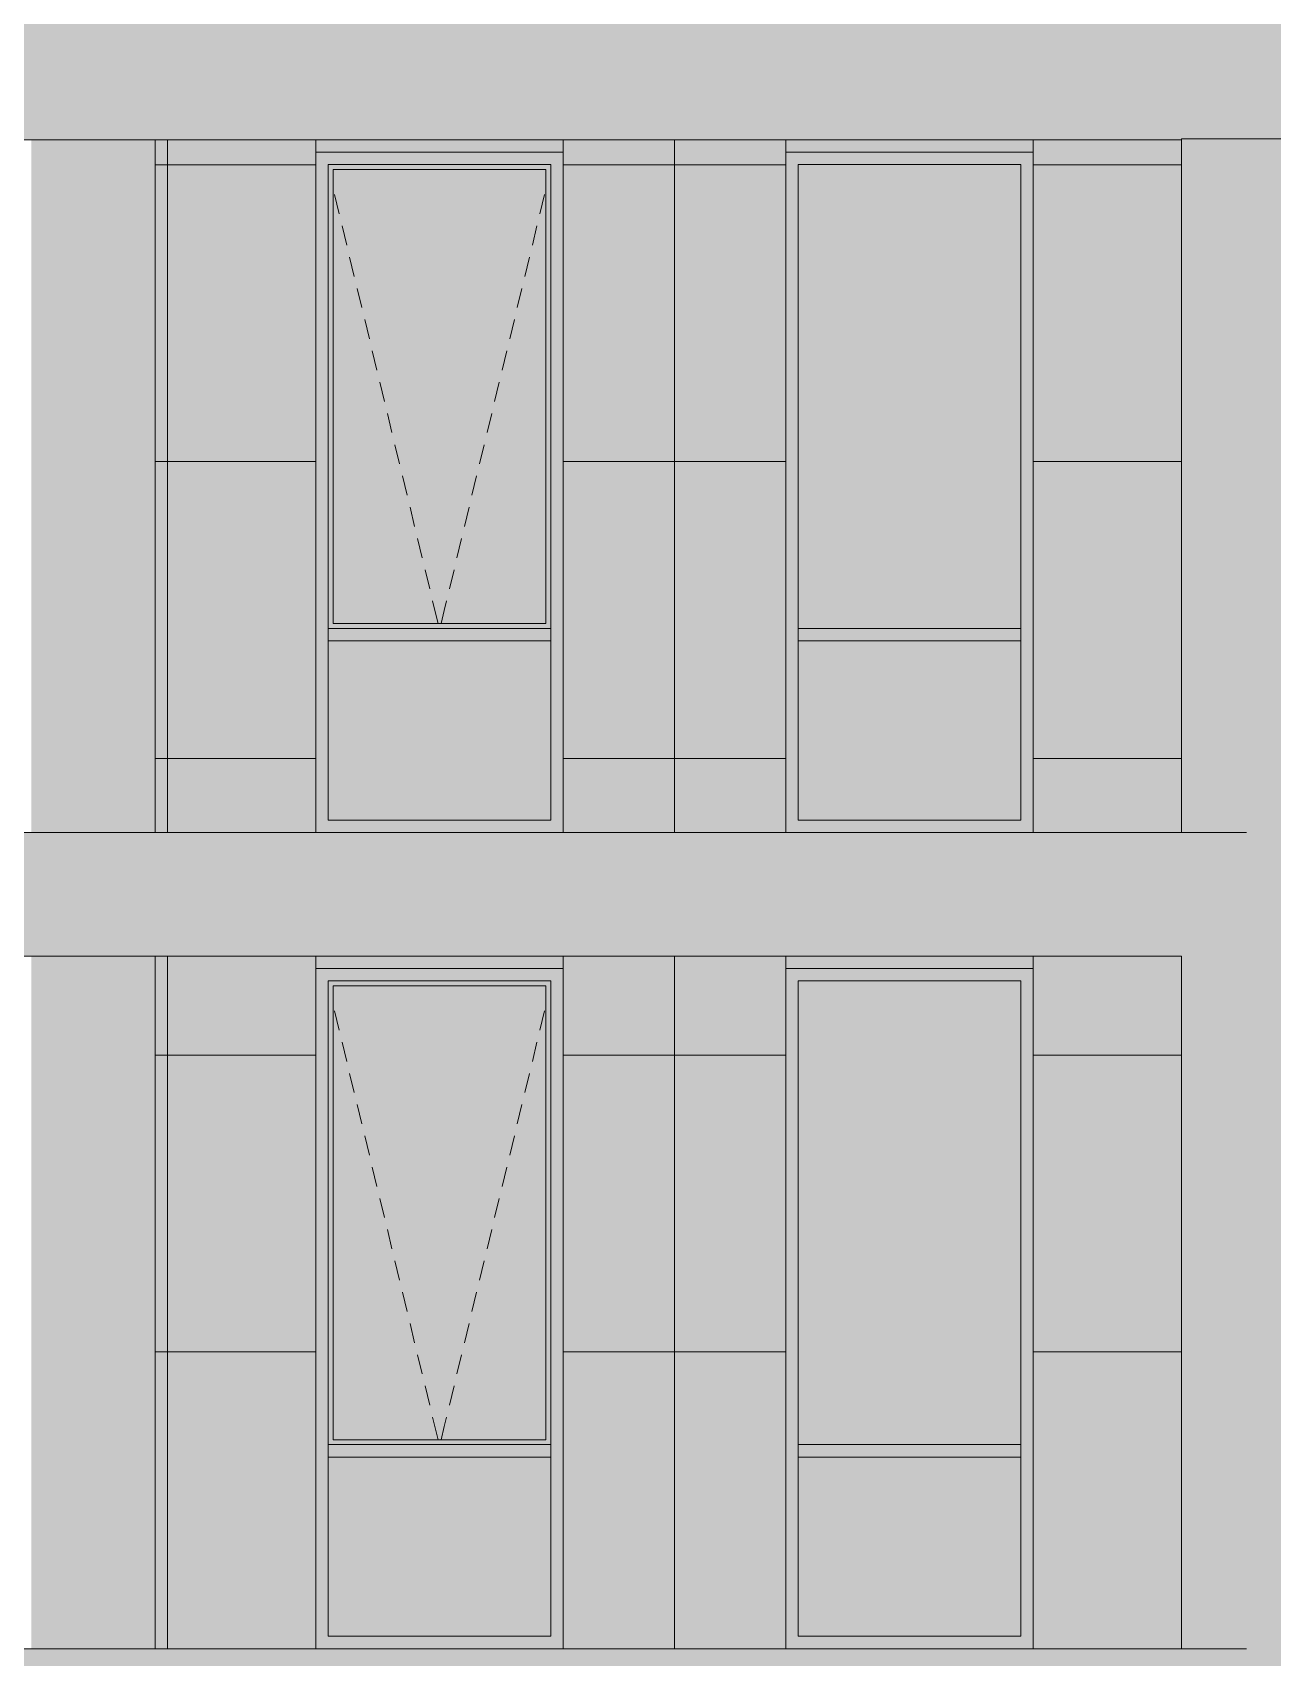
# Model space of a CAD drawing. Header units: millimetres. Extents: x 1499747 to 4341325, y -28481 to 441852.
# Drawn here: x 4146317 to 4151331, y 393793 to 400362 of the extents above; entities that cross this region are included whole.
import ezdxf

# ---------------------------------------------------------------- set-up
doc = ezdxf.new("R2010")
doc.units = ezdxf.units.MM
doc.header["$MEASUREMENT"] = 0
doc.layers.add('Чертеж и Рисунок', color=7, linetype='Continuous')

msp = doc.modelspace()

# ---------------------------------------------------------------- hatches: boundary and pattern name
at = {"layer": 'Чертеж и Рисунок', "linetype": 'Continuous', "lineweight": 0, "true_color": 0xbc9a89}
for points in [[(4150962.7, 407478.5), (4150962.7, 399933), (4151462.7, 399933), (4151462.7, 407478.5)], [(4136962.7, 399933), (4136962.7, 399928.4), (4150962.7, 399928.4), (4150962.7, 400428.4), (4137462.7, 400428.4), (4137462.7, 399933)]]:
    msp.add_hatch(color=33, dxfattribs=at).paths.add_polyline_path(points)
at = {"layer": 'Чертеж и Рисунок', "linetype": 'Continuous', "lineweight": 0, "true_color": 0xffffff}
for points in [[(4146312.8, 397128.4), (4146812.8, 397128.4), (4146812.8, 399928.4), (4146312.8, 399928.4)], [(4146812.8, 399928.4), (4146812.8, 397128.4), (4147462.8, 397128.4), (4147462.8, 399878.4), (4148462.8, 399878.4), (4148462.8, 397128.4), (4149362.7, 397128.4), (4149362.7, 399878.4), (4150362.7, 399878.4), (4150362.7, 397128.4), (4150962.7, 397128.4), (4150962.7, 399928.4)], [(4150962.7, 399933), (4150962.7, 373528.4), (4151462.7, 373528.4), (4151462.7, 399933)], [(4136962.7, 397128.4), (4136962.7, 396628.4), (4150962.7, 396628.4), (4150962.7, 397128.4)], [(4146312.8, 393828.4), (4146812.8, 393828.4), (4146812.8, 396628.4), (4146312.8, 396628.4)], [(4146812.8, 396628.4), (4146812.8, 393828.4), (4147462.8, 393828.4), (4147462.8, 396578.4), (4148462.8, 396578.4), (4148462.8, 393828.4), (4149362.7, 393828.4), (4149362.7, 396578.4), (4150362.7, 396578.4), (4150362.7, 393828.4), (4150962.7, 393828.4), (4150962.7, 396628.4)], [(4136962.7, 393828.4), (4136962.7, 393328.4), (4150962.7, 393328.4), (4150962.7, 393828.4)]]:
    msp.add_hatch(color=7, dxfattribs=at).paths.add_polyline_path(points)
at = {"layer": 'Чертеж и Рисунок', "linetype": 'Continuous', "lineweight": 0, "true_color": 0x2e2e2e}
for points in [[(4147462.8, 399528.4), (4147512.8, 399528.4), (4147512.8, 399828.4), (4147462.8, 399878.4)], [(4147962.8, 399878.4), (4147462.8, 399878.4), (4147512.8, 399828.4), (4147962.8, 399828.4)], [(4147962.8, 399878.4), (4147962.8, 399828.4), (4148412.8, 399828.4), (4148462.8, 399878.4)], [(4148462.8, 399528.4), (4148462.8, 399878.4), (4148412.8, 399828.4), (4148412.8, 399528.4)], [(4149862.7, 399878.4), (4149362.7, 399878.4), (4149412.7, 399828.4), (4149862.7, 399828.4)], [(4149362.7, 399528.4), (4149412.7, 399528.4), (4149412.7, 399828.4), (4149362.7, 399878.4)], [(4149862.7, 399878.4), (4149862.7, 399828.4), (4150312.7, 399828.4), (4150362.7, 399878.4)], [(4150362.7, 399528.4), (4150362.7, 399878.4), (4150312.7, 399828.4), (4150312.7, 399528.4)], [(4147462.8, 398128.4), (4147512.8, 398128.4), (4147512.8, 399528.4), (4147462.8, 399528.4)], [(4148462.8, 398128.4), (4148462.8, 399528.4), (4148412.8, 399528.4), (4148412.8, 398128.4)], [(4149362.7, 398128.4), (4149412.7, 398128.4), (4149412.7, 399528.4), (4149362.7, 399528.4)], [(4150362.7, 398128.4), (4150362.7, 399528.4), (4150312.7, 399528.4), (4150312.7, 398128.4)], [(4147462.8, 397928.4), (4147512.8, 397928.4), (4147512.8, 398128.4), (4147462.8, 398128.4)], [(4148462.8, 397928.4), (4148462.8, 398128.4), (4148412.8, 398128.4), (4148412.8, 397928.4)], [(4149362.7, 397928.4), (4149412.7, 397928.4), (4149412.7, 398128.4), (4149362.7, 398128.4)], [(4150362.7, 397928.4), (4150362.7, 398128.4), (4150312.7, 398128.4), (4150312.7, 397928.4)], [(4147462.8, 397928.4), (4147462.8, 397128.4), (4147512.8, 397178.4), (4147512.8, 397928.4)], [(4147512.8, 397953.4), (4147512.8, 397903.4), (4147962.8, 397903.4), (4147962.8, 397953.4)], [(4147962.8, 397953.4), (4147962.8, 397903.4), (4148412.8, 397903.4), (4148412.8, 397953.4)], [(4148462.8, 397928.4), (4148412.8, 397928.4), (4148412.8, 397178.4), (4148462.8, 397128.4)], [(4149362.7, 397928.4), (4149362.7, 397128.4), (4149412.7, 397178.4), (4149412.7, 397928.4)], [(4149412.7, 397903.4), (4149862.7, 397903.4), (4149862.7, 397953.4), (4149412.7, 397953.4)], [(4149862.7, 397953.4), (4149862.7, 397903.4), (4150312.7, 397903.4), (4150312.7, 397953.4)], [(4150362.7, 397928.4), (4150312.7, 397928.4), (4150312.7, 397178.4), (4150362.7, 397128.4)], [(4147462.8, 397128.4), (4147962.8, 397128.4), (4147962.8, 397178.4), (4147512.8, 397178.4)], [(4147962.8, 397128.4), (4148462.8, 397128.4), (4148412.8, 397178.4), (4147962.8, 397178.4)], [(4149862.7, 397128.4), (4149862.7, 397178.4), (4149412.7, 397178.4), (4149362.7, 397128.4)], [(4149862.7, 397128.4), (4150362.7, 397128.4), (4150312.7, 397178.4), (4149862.7, 397178.4)], [(4147462.8, 396228.4), (4147512.8, 396228.4), (4147512.8, 396528.4), (4147462.8, 396578.4)], [(4147962.8, 396578.4), (4147462.8, 396578.4), (4147512.8, 396528.4), (4147962.8, 396528.4)], [(4147962.8, 396578.4), (4147962.8, 396528.4), (4148412.8, 396528.4), (4148462.8, 396578.4)], [(4148462.8, 396228.4), (4148462.8, 396578.4), (4148412.8, 396528.4), (4148412.8, 396228.4)], [(4149862.7, 396578.4), (4149362.7, 396578.4), (4149412.7, 396528.4), (4149862.7, 396528.4)], [(4149362.7, 396228.4), (4149412.7, 396228.4), (4149412.7, 396528.4), (4149362.7, 396578.4)], [(4149862.7, 396578.4), (4149862.7, 396528.4), (4150312.7, 396528.4), (4150362.7, 396578.4)], [(4150362.7, 396228.4), (4150362.7, 396578.4), (4150312.7, 396528.4), (4150312.7, 396228.4)], [(4147462.8, 394828.4), (4147512.8, 394828.4), (4147512.8, 396228.4), (4147462.8, 396228.4)], [(4148462.8, 394828.4), (4148462.8, 396228.4), (4148412.8, 396228.4), (4148412.8, 394828.4)], [(4149362.7, 394828.4), (4149412.7, 394828.4), (4149412.7, 396228.4), (4149362.7, 396228.4)], [(4150362.7, 394828.4), (4150362.7, 396228.4), (4150312.7, 396228.4), (4150312.7, 394828.4)], [(4147462.8, 394628.4), (4147512.8, 394628.4), (4147512.8, 394828.4), (4147462.8, 394828.4)], [(4148462.8, 394628.4), (4148462.8, 394828.4), (4148412.8, 394828.4), (4148412.8, 394628.4)], [(4149362.7, 394628.4), (4149412.7, 394628.4), (4149412.7, 394828.4), (4149362.7, 394828.4)], [(4150362.7, 394628.4), (4150362.7, 394828.4), (4150312.7, 394828.4), (4150312.7, 394628.4)], [(4147512.8, 394603.4), (4147962.8, 394603.4), (4147962.8, 394653.4), (4147512.8, 394653.4)], [(4147962.8, 394653.4), (4147962.8, 394603.4), (4148412.8, 394603.4), (4148412.8, 394653.4)], [(4149412.7, 394603.4), (4149862.7, 394603.4), (4149862.7, 394653.4), (4149412.7, 394653.4)], [(4149862.7, 394653.4), (4149862.7, 394603.4), (4150312.7, 394603.4), (4150312.7, 394653.4)], [(4147462.8, 394628.4), (4147462.8, 393828.4), (4147512.8, 393878.4), (4147512.8, 394628.4)], [(4148462.8, 394628.4), (4148412.8, 394628.4), (4148412.8, 393878.4), (4148462.8, 393828.4)], [(4149362.7, 394628.4), (4149362.7, 393828.4), (4149412.7, 393878.4), (4149412.7, 394628.4)], [(4150362.7, 394628.4), (4150312.7, 394628.4), (4150312.7, 393878.4), (4150362.7, 393828.4)], [(4147462.8, 393828.4), (4147962.8, 393828.4), (4147962.8, 393878.4), (4147512.8, 393878.4)], [(4147962.8, 393828.4), (4148462.8, 393828.4), (4148412.8, 393878.4), (4147962.8, 393878.4)], [(4149862.7, 393828.4), (4149862.7, 393878.4), (4149412.7, 393878.4), (4149362.7, 393828.4)], [(4149862.7, 393828.4), (4150362.7, 393828.4), (4150312.7, 393878.4), (4149862.7, 393878.4)]]:
    msp.add_hatch(color=250, dxfattribs=at).paths.add_polyline_path(points)
at = {"layer": 'Чертеж и Рисунок', "linetype": 'Continuous', "lineweight": 0, "true_color": 0xf7fdff}
for points in [[(4147512.8, 399828.4), (4147512.8, 397953.4), (4147532.8, 397973.4), (4147532.8, 399808.4)], [(4148412.8, 399828.4), (4147512.8, 399828.4), (4147532.8, 399808.4), (4148392.8, 399808.4)], [(4148412.8, 397953.4), (4148412.8, 399828.4), (4148392.8, 399808.4), (4148392.8, 397973.4)], [(4147512.8, 397953.4), (4148412.8, 397953.4), (4148392.8, 397973.4), (4147532.8, 397973.4)], [(4147512.8, 396528.4), (4147512.8, 394653.4), (4147532.8, 394673.4), (4147532.8, 396508.4)], [(4148412.8, 396528.4), (4147512.8, 396528.4), (4147532.8, 396508.4), (4148392.8, 396508.4)], [(4148412.8, 394653.4), (4148412.8, 396528.4), (4148392.8, 396508.4), (4148392.8, 394673.4)], [(4147512.8, 394653.4), (4148412.8, 394653.4), (4148392.8, 394673.4), (4147532.8, 394673.4)]]:
    msp.add_hatch(color=7, dxfattribs=at).paths.add_polyline_path(points)
at = {"layer": 'Чертеж и Рисунок', "linetype": 'Continuous', "lineweight": 0, "true_color": 0x84adf9}
for points in [[(4149412.7, 397953.4), (4150312.7, 397953.4), (4150312.7, 398128.4), (4150312.7, 399828.4), (4149412.7, 399828.4)], [(4147532.8, 399808.4), (4147532.8, 397973.4), (4148392.8, 397973.4), (4148392.8, 399808.4)], [(4147512.8, 397903.4), (4147512.8, 397178.4), (4148412.8, 397178.4), (4148412.8, 397903.4)], [(4149412.7, 397903.4), (4149412.7, 397178.4), (4150312.7, 397178.4), (4150312.7, 397903.4)], [(4147532.8, 394673.4), (4148392.8, 394673.4), (4148392.8, 396508.4), (4147532.8, 396508.4)], [(4149412.7, 394653.4), (4150312.7, 394653.4), (4150312.7, 396228.4), (4150312.7, 396528.4), (4149412.7, 396528.4)], [(4147512.8, 393878.4), (4148412.8, 393878.4), (4148412.8, 394603.4), (4147512.8, 394603.4)], [(4149412.7, 394603.4), (4149412.7, 393878.4), (4150312.7, 393878.4), (4150312.7, 394603.4)]]:
    msp.add_hatch(color=161, dxfattribs=at).paths.add_polyline_path(points)

# ---------------------------------------------------------------- linework, layer by layer
at = {"layer": 'Чертеж и Рисунок', "color": 7, "linetype": 'Continuous', "lineweight": 5}
for points in [[(4136962.7, 399928.4), (4150962.7, 399928.4)], [(4146812.8, 397128.4), (4146812.8, 399928.4)], [(4150962.7, 399928.4), (4150962.7, 399933)], [(4150962.7, 399933), (4151462.7, 399933)], [(4150962.7, 399928.4), (4150962.7, 399933)], [(4150962.7, 397128.4), (4150962.7, 399928.4)], [(4147462.8, 397128.4), (4147462.8, 399878.4)], [(4147462.8, 399878.4), (4148462.8, 399878.4)], [(4147512.8, 399528.4), (4147512.8, 399828.4)], [(4147512.8, 399828.4), (4147962.8, 399828.4)], [(4147962.8, 399828.4), (4148412.8, 399828.4)], [(4148412.8, 399528.4), (4148412.8, 399828.4)], [(4149362.7, 399878.4), (4150362.7, 399878.4)], [(4149412.7, 399828.4), (4149862.7, 399828.4)], [(4149412.7, 399528.4), (4149412.7, 399828.4)], [(4149862.7, 399828.4), (4150312.7, 399828.4)], [(4150312.7, 399528.4), (4150312.7, 399828.4)], [(4150362.7, 399878.4), (4150362.7, 397128.4)], [(4147532.8, 399808.4), (4147532.8, 397973.4)], [(4148392.8, 399808.4), (4147532.8, 399808.4)], [(4148392.8, 397973.4), (4148392.8, 399808.4)], [(4147512.8, 398128.4), (4147512.8, 399528.4)], [(4148412.8, 398128.4), (4148412.8, 399528.4)], [(4149412.7, 398128.4), (4149412.7, 399528.4)], [(4150312.7, 398128.4), (4150312.7, 399528.4)], [(4147512.8, 397953.4), (4147512.8, 398128.4)], [(4148412.8, 397953.4), (4148412.8, 398128.4)], [(4149412.7, 397953.4), (4149412.7, 398128.4)], [(4150312.7, 397953.4), (4150312.7, 398128.4)], [(4147512.8, 397928.4), (4147512.8, 397953.4)], [(4147962.8, 397953.4), (4147512.8, 397953.4)], [(4147512.8, 397903.4), (4147512.8, 397928.4)], [(4147532.8, 397973.4), (4148392.8, 397973.4)], [(4148412.8, 397953.4), (4147962.8, 397953.4)], [(4148412.8, 397928.4), (4148412.8, 397953.4)], [(4148412.8, 397903.4), (4148412.8, 397928.4)], [(4149862.7, 397953.4), (4149412.7, 397953.4)], [(4149412.7, 397928.4), (4149412.7, 397953.4)], [(4149412.7, 397903.4), (4149412.7, 397928.4)], [(4150312.7, 397953.4), (4149862.7, 397953.4)], [(4150312.7, 397928.4), (4150312.7, 397953.4)], [(4150312.7, 397903.4), (4150312.7, 397928.4)], [(4147512.8, 397178.4), (4147512.8, 397903.4)], [(4147962.8, 397903.4), (4147512.8, 397903.4)], [(4148412.8, 397903.4), (4147962.8, 397903.4)], [(4148412.8, 397178.4), (4148412.8, 397903.4)], [(4149862.7, 397903.4), (4149412.7, 397903.4)], [(4149412.7, 397178.4), (4149412.7, 397903.4)], [(4150312.7, 397903.4), (4149862.7, 397903.4)], [(4150312.7, 397178.4), (4150312.7, 397903.4)], [(4147962.8, 397178.4), (4147512.8, 397178.4)], [(4148412.8, 397178.4), (4147962.8, 397178.4)], [(4149862.7, 397178.4), (4149412.7, 397178.4)], [(4150312.7, 397178.4), (4149862.7, 397178.4)], [(4136962.7, 397128.4), (4150962.7, 397128.4)], [(4136962.7, 396628.4), (4150962.7, 396628.4)], [(4146812.8, 393828.4), (4146812.8, 396628.4)], [(4150962.7, 393828.4), (4150962.7, 396628.4)], [(4147462.8, 393828.4), (4147462.8, 396578.4)], [(4147462.8, 396578.4), (4148462.8, 396578.4)], [(4149362.7, 396578.4), (4150362.7, 396578.4)], [(4150362.7, 396578.4), (4150362.7, 393828.4)], [(4147512.8, 396228.4), (4147512.8, 396528.4)], [(4147512.8, 396528.4), (4147962.8, 396528.4)], [(4147532.8, 396508.4), (4147532.8, 394673.4)], [(4148392.8, 396508.4), (4147532.8, 396508.4)], [(4147962.8, 396528.4), (4148412.8, 396528.4)], [(4148392.8, 394673.4), (4148392.8, 396508.4)], [(4148412.8, 396228.4), (4148412.8, 396528.4)], [(4149412.7, 396528.4), (4149862.7, 396528.4)], [(4149412.7, 396228.4), (4149412.7, 396528.4)], [(4149862.7, 396528.4), (4150312.7, 396528.4)], [(4150312.7, 396228.4), (4150312.7, 396528.4)], [(4147512.8, 394828.4), (4147512.8, 396228.4)], [(4148412.8, 394828.4), (4148412.8, 396228.4)], [(4149412.7, 394828.4), (4149412.7, 396228.4)], [(4150312.7, 394828.4), (4150312.7, 396228.4)], [(4147512.8, 394653.4), (4147512.8, 394828.4)], [(4148412.8, 394653.4), (4148412.8, 394828.4)], [(4149412.7, 394653.4), (4149412.7, 394828.4)], [(4150312.7, 394653.4), (4150312.7, 394828.4)], [(4147512.8, 394628.4), (4147512.8, 394653.4)], [(4147962.8, 394653.4), (4147512.8, 394653.4)], [(4147532.8, 394673.4), (4148392.8, 394673.4)], [(4148412.8, 394653.4), (4147962.8, 394653.4)], [(4148412.8, 394628.4), (4148412.8, 394653.4)], [(4149862.7, 394653.4), (4149412.7, 394653.4)], [(4149412.7, 394628.4), (4149412.7, 394653.4)], [(4150312.7, 394653.4), (4149862.7, 394653.4)], [(4150312.7, 394628.4), (4150312.7, 394653.4)], [(4147512.8, 394603.4), (4147512.8, 394628.4)], [(4147512.8, 393878.4), (4147512.8, 394603.4)], [(4147962.8, 394603.4), (4147512.8, 394603.4)], [(4148412.8, 394603.4), (4147962.8, 394603.4)], [(4148412.8, 394603.4), (4148412.8, 394628.4)], [(4148412.8, 393878.4), (4148412.8, 394603.4)], [(4149412.7, 394603.4), (4149412.7, 394628.4)], [(4149862.7, 394603.4), (4149412.7, 394603.4)], [(4149412.7, 393878.4), (4149412.7, 394603.4)], [(4150312.7, 394603.4), (4149862.7, 394603.4)], [(4150312.7, 394603.4), (4150312.7, 394628.4)], [(4150312.7, 393878.4), (4150312.7, 394603.4)], [(4147962.8, 393878.4), (4147512.8, 393878.4)], [(4148412.8, 393878.4), (4147962.8, 393878.4)], [(4149862.7, 393878.4), (4149412.7, 393878.4)], [(4150312.7, 393878.4), (4149862.7, 393878.4)], [(4136962.7, 393828.4), (4150962.7, 393828.4)]]:
    msp.add_lwpolyline(points, dxfattribs=at)
at = {"layer": 'Чертеж и Рисунок', "color": 253, "linetype": 'Continuous', "lineweight": 5, "true_color": 0xaaaaaa}
for points in [[(4146862.6, 399928.4), (4146862.6, 397128.4)], [(4147462.8, 399928.4), (4147462.8, 397128.4)], [(4148462.8, 399928.4), (4148462.8, 397128.4)], [(4148912.8, 399928.4), (4148912.8, 397128.4)], [(4149362.7, 399928.4), (4149362.7, 397128.4)], [(4150362.8, 399928.4), (4150362.8, 397128.4)], [(4146812.8, 399828), (4147462.8, 399828)], [(4148462.8, 399828), (4149362.7, 399828)], [(4149362.7, 399828), (4149362.8, 399828)], [(4150362.8, 399828), (4150962.7, 399828)], [(4146812.8, 398628), (4147462.8, 398628)], [(4148462.8, 398628), (4149362.7, 398628)], [(4149362.7, 398628), (4149362.8, 398628)], [(4150362.8, 398628), (4150962.7, 398628)], [(4146812.8, 397428), (4147462.8, 397428)], [(4148462.8, 397428), (4149362.7, 397428)], [(4149362.7, 397428), (4149362.8, 397428)], [(4150362.8, 397428), (4150962.7, 397428)], [(4146862.6, 396628.4), (4146862.6, 393828.4)], [(4147462.8, 396628.4), (4147462.8, 393828.4)], [(4148462.8, 396628.4), (4148462.8, 393828.4)], [(4148912.8, 396628.4), (4148912.8, 393828.4)], [(4149362.7, 396628.4), (4149362.7, 393828.4)], [(4150362.8, 396628.4), (4150362.8, 393828.4)], [(4146812.8, 396228), (4147462.8, 396228)], [(4148462.8, 396228), (4149362.7, 396228)], [(4149362.7, 396228), (4149362.8, 396228)], [(4150362.8, 396228), (4150962.7, 396228)], [(4146812.8, 395028), (4147462.8, 395028)], [(4148462.8, 395028), (4149362.7, 395028)], [(4149362.7, 395028), (4149362.8, 395028)], [(4150362.8, 395028), (4150962.7, 395028)]]:
    msp.add_lwpolyline(points, dxfattribs=at)
at = {"layer": 'Чертеж и Рисунок', "color": 23, "linetype": 'Continuous', "lineweight": 5, "true_color": 0xbf8080}
for points in [[(4147538.3, 399707.1), (4147557.1, 399629.3)], [(4148387.3, 399707.1), (4148368.6, 399629.3)], [(4147568.8, 399580.7), (4147587.6, 399502.9)], [(4148356.8, 399580.7), (4148338.1, 399502.9)], [(4147599.3, 399454.3), (4147618.1, 399376.6)], [(4148326.3, 399454.3), (4148307.6, 399376.6)], [(4147629.9, 399328), (4147648.6, 399250.2)], [(4148295.8, 399328), (4148277.1, 399250.2)], [(4147660.4, 399201.6), (4147679.1, 399123.8)], [(4148265.3, 399201.6), (4148246.6, 399123.8)], [(4147690.9, 399075.2), (4147709.6, 398997.5)], [(4148234.8, 399075.2), (4148216, 398997.5)], [(4147721.4, 398948.8), (4147740.1, 398871.1)], [(4148204.3, 398948.8), (4148185.5, 398871.1)], [(4147751.9, 398822.5), (4147770.6, 398744.7)], [(4148173.8, 398822.5), (4148155, 398744.7)], [(4147782.4, 398696.1), (4147801.1, 398618.3)], [(4148143.3, 398696.1), (4148124.5, 398618.3)], [(4147812.9, 398569.7), (4147831.6, 398492)], [(4148112.8, 398569.7), (4148094, 398492)], [(4147843.4, 398443.4), (4147862.1, 398365.6)], [(4148082.3, 398443.4), (4148063.5, 398365.6)], [(4147873.9, 398317), (4147892.6, 398239.2)], [(4148051.8, 398317), (4148033, 398239.2)], [(4147904.4, 398190.6), (4147923.2, 398112.9)], [(4148021.3, 398190.6), (4148002.5, 398112.9)], [(4147934.9, 398064.3), (4147944.1, 398026.2)], [(4147990.8, 398064.3), (4147981.6, 398026.2)], [(4147944.1, 398026.2), (4147956.8, 397973.4)], [(4147981.6, 398026.2), (4147968.9, 397973.4)], [(4147538.3, 396407.1), (4147557.1, 396329.3)], [(4148387.3, 396407.1), (4148368.6, 396329.3)], [(4147568.8, 396280.7), (4147587.6, 396202.9)], [(4148356.8, 396280.7), (4148338.1, 396202.9)], [(4147599.3, 396154.3), (4147618.1, 396076.6)], [(4148326.3, 396154.3), (4148307.6, 396076.6)], [(4147629.9, 396028), (4147648.6, 395950.2)], [(4148295.8, 396028), (4148277.1, 395950.2)], [(4147660.4, 395901.6), (4147679.1, 395823.8)], [(4148265.3, 395901.6), (4148246.6, 395823.8)], [(4147690.9, 395775.2), (4147709.6, 395697.5)], [(4148234.8, 395775.2), (4148216, 395697.5)], [(4147721.4, 395648.8), (4147740.1, 395571.1)], [(4148204.3, 395648.8), (4148185.5, 395571.1)], [(4147751.9, 395522.5), (4147770.6, 395444.7)], [(4148173.8, 395522.5), (4148155, 395444.7)], [(4147782.4, 395396.1), (4147801.1, 395318.3)], [(4148143.3, 395396.1), (4148124.5, 395318.3)], [(4147812.9, 395269.7), (4147831.6, 395192)], [(4148112.8, 395269.7), (4148094, 395192)], [(4147843.4, 395143.4), (4147862.1, 395065.6)], [(4148082.3, 395143.4), (4148063.5, 395065.6)], [(4147873.9, 395017), (4147892.6, 394939.2)], [(4148051.8, 395017), (4148033, 394939.2)], [(4147904.4, 394890.6), (4147923.2, 394812.9)], [(4148021.3, 394890.6), (4148002.5, 394812.9)], [(4147934.9, 394764.3), (4147944.1, 394726.2)], [(4147944.1, 394726.2), (4147956.8, 394673.4)], [(4147981.6, 394726.2), (4147968.9, 394673.4)], [(4147990.8, 394764.3), (4147981.6, 394726.2)]]:
    msp.add_lwpolyline(points, dxfattribs=at)
at = {"layer": 'Чертеж и Рисунок', "color": 1, "linetype": 'Continuous', "lineweight": 0}
for points in [[(4146321.3, 397128.4), (4146850.5, 397128.4)], [(4147062.2, 397128.4), (4147203.3, 397128.4)], [(4147415, 397128.4), (4147944.1, 397128.4)], [(4148155.8, 397128.4), (4148296.9, 397128.4)], [(4148508.6, 397128.4), (4149037.7, 397128.4)], [(4149249.4, 397128.4), (4149390.5, 397128.4)], [(4149602.2, 397128.4), (4150131.3, 397128.4)], [(4150343, 397128.4), (4150484.1, 397128.4)], [(4150695.8, 397128.4), (4151225, 397128.4)], [(4146321.3, 393828.4), (4146850.5, 393828.4)], [(4147062.2, 393828.4), (4147203.3, 393828.4)], [(4147415, 393828.4), (4147944.1, 393828.4)], [(4148155.8, 393828.4), (4148296.9, 393828.4)], [(4148508.6, 393828.4), (4149037.7, 393828.4)], [(4149249.4, 393828.4), (4149390.5, 393828.4)], [(4149602.2, 393828.4), (4150131.3, 393828.4)], [(4150343, 393828.4), (4150484.1, 393828.4)], [(4150695.8, 393828.4), (4151225, 393828.4)]]:
    msp.add_lwpolyline(points, dxfattribs=at)

doc.saveas('drawing.dxf')
